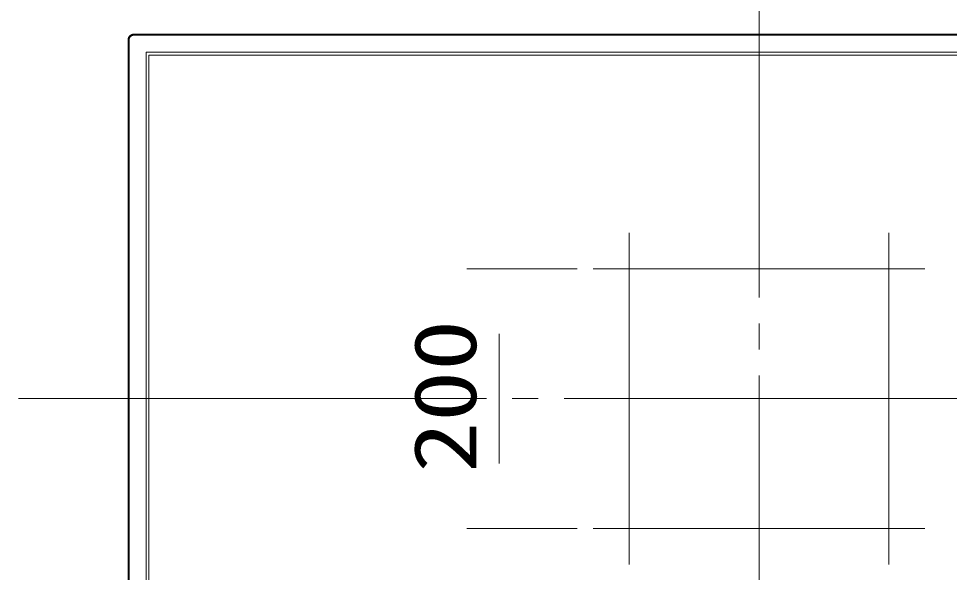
# Model space of a CAD drawing. Units: millimetres on the paper. Extents: x -63 to 66, y -59 to 59.
# Drawn here: x -45.49 to -9.67, y 16.15 to 37.47 of the extents above; entities that cross this region are included whole.
import ezdxf
from ezdxf.enums import TextEntityAlignment as Align

# ---------------------------------------------------------------- set-up
doc = ezdxf.new("R2010")
doc.units = ezdxf.units.MM
doc.linetypes.add('LONG_CHAIN', pattern=[21, 18, -1, 1, -1])
doc.layers.add('0-2_GAIKEI', color=4, linetype='Continuous', lineweight=9)
doc.layers.add('0-3_SUNPOU', color=7, linetype='Continuous', lineweight=9)
doc.styles.add('ＭＳ ゴシック', font='')
doc.styles.get('ＭＳ ゴシック').set_extended_font_data('MS Gothic')

msp = doc.modelspace()

# ---------------------------------------------------------------- linework, layer by layer
at = {"layer": '0-2_GAIKEI', "color": 134, "linetype": 'LONG_CHAIN'}
for p, q in [((-16.998, 5.731), (-16.998, 39.95)), ((-21.998, 29.223), (-21.998, 16.458)), ((-11.998, 29.223), (-11.998, 16.458)), ((-23.381, 27.84), (-10.616, 27.84)), ((-45.491, 22.84), (11.494, 22.84)), ((-23.381, 17.84), (-10.616, 17.84))]:
    msp.add_line(p, q, dxfattribs=at)
at = {"layer": '0-2_GAIKEI'}
for p, q in [((-41.241, 36.646), (-41.281, 36.646)), ((-41.241, 36.646), (-41.241, 9.035)), ((-41.056, 36.871), (-41.056, 36.831)), ((7.144, 36.831), (-41.056, 36.831)), ((-40.586, 9.505), (-40.586, 36.176)), ((-40.586, 36.176), (6.674, 36.176)), ((-40.481, 9.615), (-40.481, 36.066)), ((-40.481, 36.066), (6.569, 36.066))]:
    msp.add_line(p, q, dxfattribs=at)
at = {"layer": '0-2_GAIKEI', "color": 7}
for p, q in [((-41.281, 9.035), (-41.281, 36.646)), ((-41.056, 36.871), (7.144, 36.871))]:
    msp.add_line(p, q, dxfattribs=at)
for centre, radius, start, end in [((-41.053, 36.646), 0.228, 174.2047, 180), ((-41.057, 36.646), 0.225, 168.4297, 174.2004), ((-41.058, 36.647), 0.223, 162.71, 168.4265), ((-41.058, 36.647), 0.223, 157.0558, 162.7079), ((-41.057, 36.646), 0.224, 151.4676, 157.0548), ((-41.056, 36.646), 0.225, 145.937, 151.4675), ((-41.055, 36.645), 0.226, 140.4489, 145.9375), ((-41.055, 36.645), 0.227, 134.9838, 140.4498), ((-41.055, 36.645), 0.227, 129.5197, 134.9849), ((-41.055, 36.645), 0.226, 124.0346, 129.5207), ((-41.056, 36.646), 0.225, 118.5087, 124.0352), ((-41.056, 36.647), 0.224, 112.9265, 118.5086), ((-41.057, 36.648), 0.224, 107.2791, 112.9256), ((-41.057, 36.648), 0.223, 101.5661, 107.2771), ((-41.056, 36.646), 0.225, 95.7969, 101.5629), ((-41.056, 36.644), 0.228, 90, 95.7926)]:
    msp.add_arc(centre, radius, start, end, dxfattribs=at)
at = {"layer": '0-2_GAIKEI'}
for centre, radius, start, end in [((-41.055, 36.646), 0.186, 168.4624, 180), ((-41.057, 36.646), 0.184, 157.0692, 168.4365), ((-41.057, 36.646), 0.184, 145.9375, 157.0605), ((-41.056, 36.645), 0.186, 134.978, 145.941), ((-41.055, 36.645), 0.186, 124.0269, 134.9858), ((-41.056, 36.646), 0.185, 112.9183, 124.0307), ((-41.057, 36.647), 0.184, 101.5556, 112.9103), ((-41.056, 36.645), 0.186, 90, 101.5305)]:
    msp.add_arc(centre, radius, start, end, dxfattribs=at)
at = {"layer": '0-3_SUNPOU'}
for p, q in [((-23.998, 27.84), (-28.248, 27.84)), ((-26.998, 25.34), (-26.998, 20.34)), ((-23.998, 17.84), (-28.248, 17.84))]:
    msp.add_line(p, q, dxfattribs=at)

# ---------------------------------------------------------------- texts
at = {"layer": '0-3_SUNPOU', "style": 'ＭＳ ゴシック', "width": 1.2}
msp.add_text('200', height=2.405, rotation=90, dxfattribs=at).set_placement((-27.161, 19.983), align=Align.BOTTOM_LEFT)

doc.saveas('drawing.dxf')
